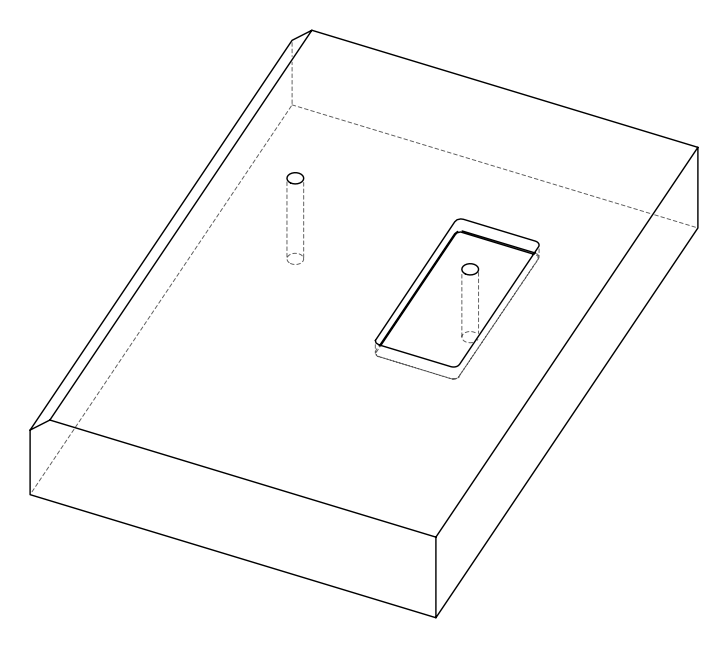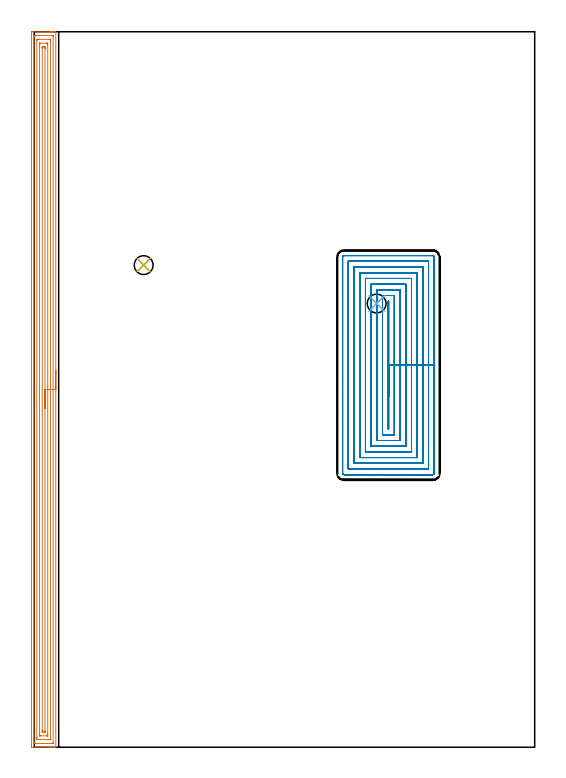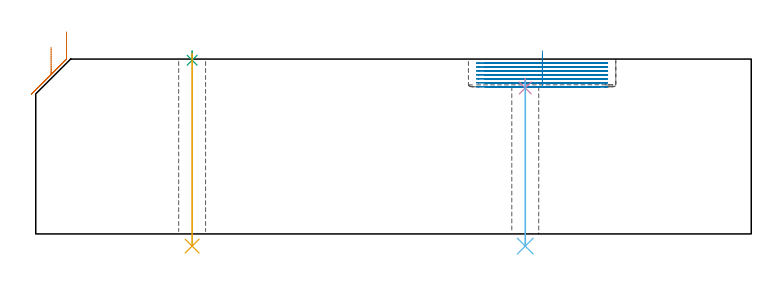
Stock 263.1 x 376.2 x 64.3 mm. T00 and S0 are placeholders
(PLAN: 6 operations, 3 tool changes, 45.8 min)
(1 AREA_MILL | FG_CHAMFER_SURFACE | UGT0205_001 | 15.29 min | 30802 mm3)
(2 MILL_RECTANGULAR_POCKET | POCKET_RECTANGULAR_STRAIGHT | NXT0201_002 | Follow Part, ap 1.5, ae 75% | 29.91 min | 66809 mm3)
(3 SPOT_DRILL | STEP1HOLE | NXT0321_9005460120000 | 0.03 min | 1 mm3)
(4 SPOT_DRILL_1 | STEP1HOLE_1 | NXT0321_9005460120000 | 0.03 min | 8 mm3)
(5 DRILL_THROUGH_HOLE_INTO_CENTER | STEP1HOLE | UGT0301_494 | 0.28 min | 4927 mm3)
(6 DRILL_THROUGH_HOLE_INTO_CENTER_1 | STEP1HOLE_1 | UGT0301_494 | 0.25 min | 4155 mm3)
(TOOL UGT0205_001 | Chamfer Mill 20 x 3 x 45 deg. | D20 FL50 Z2)
(TOOL NXT0201_002 | ENDMILL 6mm [R216.24-06050CBC13P 1620] | D6 R1 FL13 Z4)
(TOOL NXT0321_9005460120000 | NC Spot Drill, 142deg, 12mm, Carbide, Uncoated | D12 PA142 FL30 Z2)
(TOOL UGT0301_494 | Carbide Drill 9.9 mm | D9.9 PA118 FL87 Z2)
(OP 1 AREA_MILL)
G17 G21 G94 G90
T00 M6
G54
G17 G0 G90 X11.3 Y198.1 S1061 M3
G43 Z74.3 H0
G94 G1 Y198.062 Z73.428 F250.
Y197.948 Z72.563
Y197.759 Z71.712
Y197.497 Z70.88
Y197.163 Z70.074
Y196.76 Z69.3
Y196.292 Z68.564
Y195.76 Z67.872
Y195.171 Z67.229
Y194.528 Z66.639
Y193.836 Z66.108
Y193.1 Z65.64
Y192.326 Z65.237
Y191.52 Z64.903
Y190.688 Z64.641
Y189.837 Z64.452
Y188.972 Z64.338
Y188.1 Z64.3
Y0.164
X11.297 Y0.01 Z64.288
X11.245 Y0.007 Z64.237
X10.858 Y0. Z63.858
X10.462 Z63.462
X9.807 Z62.802
X8.587 Z61.584
X8.022 Z61.017
X-1.182 Y0.001 Z51.816
X-1.492 Y0.01 Z51.506
X-1.499 Y0.319 Z51.499
Y0.337
X-1.5 Y375.59 Z51.5
X-1.497 Y375.884 Z51.502
X-1.492 Y376.19 Z51.506
X-1.181 Y376.2 Z51.816
X8.022 Z61.017
X8.587 Z61.584
X8.915 Z61.911
X9.479 Z62.475
X9.807 Z62.802
X10.462 Z63.462
X10.858 Z63.858
X11.245 Y376.193 Z64.237
X11.297 Y376.19 Z64.288
X11.3 Y376.036 Z64.3
Y188.1
X9.886 Z62.886
X9.885 Y2.317 Z62.885
X9.884 Y2.238 Z62.884
X9.879 Y2.081 Z62.879
X9.874 Y2.009 Z62.874
X9.856 Y2.006 Z62.856
X9.807 Y2.003 Z62.807
X9.31 Y2. Z62.31
X0.389 Z53.389
X-0.007 Y2.003 Z52.993
X-0.062 Y2.006 Z52.938
X-0.074 Y2.009 Z52.926
X-0.079 Y2.055 Z52.921
X-0.083 Y2.159 Z52.917
X-0.085 Y2.317 Z52.915
X-0.086 Y2.396 Z52.914
Y373.883
X-0.084 Y373.962 Z52.916
X-0.079 Y374.119 Z52.921
X-0.074 Y374.191 Z52.926
X-0.056 Y374.194 Z52.944
X-0.007 Y374.197 Z52.993
X0.49 Y374.2 Z53.49
X9.411 Z62.411
X9.807 Y374.197 Z62.807
X9.862 Y374.194 Z62.862
X9.874 Y374.191 Z62.874
X9.879 Y374.145 Z62.879
X9.883 Y374.041 Z62.883
X9.885 Y373.883 Z62.885
X9.886 Y373.804 Z62.886
Y188.1
X8.471 Z61.471
Y4.625
X8.469 Y4.182 Z61.469
X8.467 Y4.07 Z61.467
X8.465 Y4.022 Z61.465
X8.385 Y4.01 Z61.385
X8.202 Y4.002 Z61.202
X8.022 Y4.001 Z61.022
X7.312 Y4. Z60.312
X1.596 Y4.001 Z54.596
X1.475 Y4.003 Z54.475
X1.379 Y4.009 Z54.379
X1.335 Y4.015 Z54.335
X1.333 Y4.033 Z54.333
X1.33 Y4.182 Z54.33
X1.329 Y4.631 Z54.329
X1.328 Y5.074 Z54.328
X1.329 Y371.575 Z54.329
X1.33 Y372.018 Z54.33
X1.333 Y372.13 Z54.333
X1.335 Y372.178 Z54.335
X1.415 Y372.19 Z54.415
X1.598 Y372.198 Z54.598
X1.777 Y372.199 Z54.777
X2.488 Y372.2 Z55.488
X8.204 Y372.199 Z61.204
X8.325 Y372.197 Z61.325
X8.421 Y372.191 Z61.421
X8.465 Y372.185 Z61.465
X8.467 Y372.167 Z61.467
X8.469 Y372.018 Z61.469
X8.471 Y371.569 Z61.471
Y371.126
Y188.1
X7.057 Z60.057
Y6.86
X7.056 Y6.042 Z60.056
X7.054 Y6.015 Z60.054
X7.051 Y6.01 Z60.051
X7.043 Y6.006 Z60.043
X6.99 Y6.002 Z59.99
X6.883 Y6.001 Z59.883
X6.668 Y6. Z59.668
X3.562 Z56.562
X3.117 Y6.001 Z56.117
X2.911 Y6.002 Z55.911
X2.809 Y6.006 Z55.809
X2.759 Y6.01 Z55.759
X2.749 Y6.018 Z55.749
X2.743 Y6.86 Z55.743
Y369.34
X2.744 Y370.158 Z55.744
X2.746 Y370.185 Z55.746
X2.749 Y370.19 Z55.749
X2.757 Y370.194 Z55.757
X2.81 Y370.198 Z55.81
X2.917 Y370.199 Z55.917
X3.132 Y370.2 Z56.132
X6.238 Z59.238
X6.683 Y370.199 Z59.683
X6.889 Y370.198 Z59.889
X6.991 Y370.194 Z59.991
X7.041 Y370.19 Z60.041
X7.051 Y370.182 Z60.051
X7.057 Y369.34 Z60.057
Y188.1
X5.643 Z58.643
Y8.646
X5.642 Y8.35 Z58.642
X5.638 Y8.052 Z58.638
X5.636 Y8.018 Z58.636
X5.626 Y8.01 Z58.626
X5.588 Y8.006 Z58.588
X5.507 Y8.002 Z58.507
X5.346 Y8.001 Z58.346
X5.099 Y8. Z58.099
X4.454 Y8.001 Z57.454
X4.203 Y8.004 Z57.203
X4.169 Y8.01 Z57.169
X4.163 Y8.019 Z57.163
X4.161 Y8.046 Z57.161
X4.158 Y8.646 Z57.158
X4.157 Y8.943 Z57.157
Y367.554
X4.158 Y367.85 Z57.158
X4.162 Y368.148 Z57.162
X4.164 Y368.182 Z57.164
X4.174 Y368.19 Z57.174
X4.212 Y368.194 Z57.212
X4.293 Y368.198 Z57.293
X4.454 Y368.2 Z57.454
X4.701 Z57.701
X5.346 Y368.199 Z58.346
X5.597 Y368.196 Z58.597
X5.631 Y368.19 Z58.631
X5.636 Y368.181 Z58.636
X5.639 Y368.154 Z58.639
X5.642 Y367.554 Z58.642
X5.643 Y367.257 Z58.643
Y188.1
Y187.228 Z58.681
Y186.364 Z58.795
Y185.512 Z58.984
Y184.68 Z59.246
Y183.874 Z59.58
Y183.1 Z59.983
Y182.364 Z60.452
Y181.672 Z60.983
Y181.029 Z61.572
Y180.44 Z62.215
Y179.909 Z62.907
Y179.44 Z63.643
Y179.037 Z64.417
Y178.703 Z65.223
Y178.441 Z66.055
Y178.252 Z66.907
Y178.138 Z67.771
Y178.1 Z68.643
G0 Z74.3
M5
M2
(OP 2 MILL_RECTANGULAR_POCKET)
G17 G21 G94 G90
T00 M6
G54
G17 G0 G90 X186.3 Y184.266 S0 M3
G43 Z74.3 H1
Z67.3
G94 G1 Y200.9 Z62.843 F250.
Y234.5 F500.
X186.1
Y167.3
X186.3
Y200.9
X189.3
Y237.5
X183.1
Y164.3
X189.3
Y200.9
X192.3
Y240.5
X180.1
Y161.3
X192.3
Y200.9
X195.3
Y243.5
X177.1
Y158.3
X195.3
Y200.9
X198.3
Y246.5
X174.1
Y155.3
X198.3
Y200.9
X201.3
Y249.5
X171.1
Y152.3
X201.3
Y200.9
X204.3
Y252.5
X168.1
Y149.3
X204.3
Y200.9
X207.3
Y255.5
X165.1
Y146.3
X207.3
Y200.9
X210.3
Y257.7
G3 X209.5 Y258.5 R0.8
G1 X162.9
G3 X162.1 Y257.7 R0.8
G1 Y144.1
G3 X162.9 Y143.3 R0.8
G1 X209.5
G3 X210.3 Y144.1 R0.8
G1 Y200.9
Y201.9
G0 X186.3 Y184.266 Z65.843
G1 Y200.9 Z61.386 F250.
Y234.5 F500.
X186.1
Y167.3
X186.3
Y200.9
X189.3
Y237.5
X183.1
Y164.3
X189.3
Y200.9
X192.3
Y240.5
X180.1
Y161.3
X192.3
Y200.9
X195.3
Y243.5
X177.1
Y158.3
X195.3
Y200.9
X198.3
Y246.5
X174.1
Y155.3
X198.3
Y200.9
X201.3
Y249.5
X171.1
Y152.3
X201.3
Y200.9
X204.3
Y252.5
X168.1
Y149.3
X204.3
Y200.9
X207.3
Y255.5
X165.1
Y146.3
X207.3
Y200.9
X210.3
Y257.7
G3 X209.5 Y258.5 R0.8
G1 X162.9
G3 X162.1 Y257.7 R0.8
G1 Y144.1
G3 X162.9 Y143.3 R0.8
G1 X209.5
G3 X210.3 Y144.1 R0.8
G1 Y200.9
Y201.9
G0 X186.3 Y184.266 Z64.386
G1 Y200.9 Z59.929 F250.
Y234.5 F500.
X186.1
Y167.3
X186.3
Y200.9
X189.3
Y237.5
X183.1
Y164.3
X189.3
Y200.9
X192.3
Y240.5
X180.1
Y161.3
X192.3
Y200.9
X195.3
Y243.5
X177.1
Y158.3
X195.3
Y200.9
X198.3
Y246.5
X174.1
Y155.3
X198.3
Y200.9
X201.3
Y249.5
X171.1
Y152.3
X201.3
Y200.9
X204.3
Y252.5
X168.1
Y149.3
X204.3
Y200.9
X207.3
Y255.5
X165.1
Y146.3
X207.3
Y200.9
X210.3
Y257.7
G3 X209.5 Y258.5 R0.8
G1 X162.9
G3 X162.1 Y257.7 R0.8
G1 Y144.1
G3 X162.9 Y143.3 R0.8
G1 X209.5
G3 X210.3 Y144.1 R0.8
G1 Y200.9
Y201.9
G0 X186.3 Y184.266 Z62.929
G1 Y200.9 Z58.471 F250.
Y234.5 F500.
X186.1
Y167.3
X186.3
Y200.9
X189.3
Y237.5
X183.1
Y164.3
X189.3
Y200.9
X192.3
Y240.5
X180.1
Y161.3
X192.3
Y200.9
X195.3
Y243.5
X177.1
Y158.3
X195.3
Y200.9
X198.3
Y246.5
X174.1
Y155.3
X198.3
Y200.9
X201.3
Y249.5
X171.1
Y152.3
X201.3
Y200.9
X204.3
Y252.5
X168.1
Y149.3
X204.3
Y200.9
X207.3
Y255.5
X165.1
Y146.3
X207.3
Y200.9
X210.3
Y257.7
G3 X209.5 Y258.5 R0.8
G1 X162.9
G3 X162.1 Y257.7 R0.8
G1 Y144.1
G3 X162.9 Y143.3 R0.8
G1 X209.5
G3 X210.3 Y144.1 R0.8
G1 Y200.9
Y201.9
G0 X186.3 Y184.266 Z61.471
G1 Y200.9 Z57.014 F250.
Y234.5 F500.
X186.1
Y167.3
X186.3
Y200.9
X189.3
Y237.5
X183.1
Y164.3
X189.3
Y200.9
X192.3
Y240.5
X180.1
Y161.3
X192.3
Y200.9
X195.3
Y243.5
X177.1
Y158.3
X195.3
Y200.9
X198.3
Y246.5
X174.1
Y155.3
X198.3
Y200.9
X201.3
Y249.5
X171.1
Y152.3
X201.3
Y200.9
X204.3
Y252.5
X168.1
Y149.3
X204.3
Y200.9
X207.3
Y255.5
X165.1
Y146.3
X207.3
Y200.9
X210.3
Y257.7
G3 X209.5 Y258.5 R0.8
G1 X162.9
G3 X162.1 Y257.7 R0.8
G1 Y144.1
G3 X162.9 Y143.3 R0.8
G1 X209.5
G3 X210.3 Y144.1 R0.8
G1 Y200.9
Y201.9
G0 X186.3 Y184.266 Z60.014
G1 Y200.9 Z55.557 F250.
Y234.5 F500.
X186.1
Y167.3
X186.3
Y200.9
X189.3
Y237.5
X183.1
Y164.3
X189.3
Y200.9
X192.3
Y240.5
X180.1
Y161.3
X192.3
Y200.9
X195.3
Y243.5
X177.1
Y158.3
X195.3
Y200.9
X198.3
Y246.5
X174.1
Y155.3
X198.3
Y200.9
X201.3
Y249.5
X171.1
Y152.3
X201.3
Y200.9
X204.3
Y252.5
X168.1
Y149.3
X204.3
Y200.9
X207.3
Y255.5
X165.1
Y146.3
X207.3
Y200.9
X210.3
Y257.7
G3 X209.5 Y258.5 R0.8
G1 X162.9
G3 X162.1 Y257.7 R0.8
G1 Y144.1
G3 X162.9 Y143.3 R0.8
G1 X209.5
G3 X210.3 Y144.1 R0.8
G1 Y200.9
Y201.9
G0 X186.3 Y184.266 Z58.557
G1 Y200.9 Z54.1 F250.
Y234.5 F500.
X186.1
Y167.3
X186.3
Y200.9
X189.3
Y237.5
X183.1
Y164.3
X189.3
Y200.9
X192.3
Y240.5
X180.1
Y161.3
X192.3
Y200.9
X195.3
Y243.5
X177.1
Y158.3
X195.3
Y200.9
X198.3
Y246.5
X174.1
Y155.3
X198.3
Y200.9
X201.3
Y249.5
X171.1
Y152.3
X201.3
Y200.9
X204.3
Y252.5
X168.1
Y149.3
X204.3
Y200.9
X207.3
Y255.5
X165.1
Y146.3
X207.3
Y200.9
X210.3
Y257.7
G3 X209.5 Y258.5 R0.8
G1 X162.9
G3 X162.1 Y257.7 R0.8
G1 Y144.1
G3 X162.9 Y143.3 R0.8
G1 X209.5
G3 X210.3 Y144.1 R0.8
G1 Y200.9
Y201.9
G0 Z74.3
M5
M2
(OP 3 SPOT_DRILL)
G17 G21 G94 G90
T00 M6
G54
G17 G0 G90 X57.5 Y253.5 S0 M3
G43 Z74.3 H0
G94 G81 G98 Z63.874 F250. R67.3
G80
M5
M2
(OP 4 SPOT_DRILL_1)
G17 G21 G94 G90
T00 M6
G54
G17 G0 G90 X180. Y233.3 S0 M3
G43 Z74.3 H0
G94 G81 G98 Z53.674 F250. R57.1
G80
M5
M2
(OP 5 DRILL_THROUGH_HOLE_INTO_CENTER)
G17 G21 G94 G90
T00 M6
G54
G17 G0 G90 X57.5 Y253.5 S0 M3
G43 Z74.3 H0
G94 G73 G98 Z-4.474 F250. Q9.825 R66.3
G80
M5
M2
(OP 6 DRILL_THROUGH_HOLE_INTO_CENTER_1)
G17 G21 G94 G90
T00 M6
G54
G17 G0 G90 X180. Y233.3 S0 M3
G43 Z74.3 H0
G94 G73 G98 Z-4.474 F250. Q9.762 R56.1
G80
M5
M2
